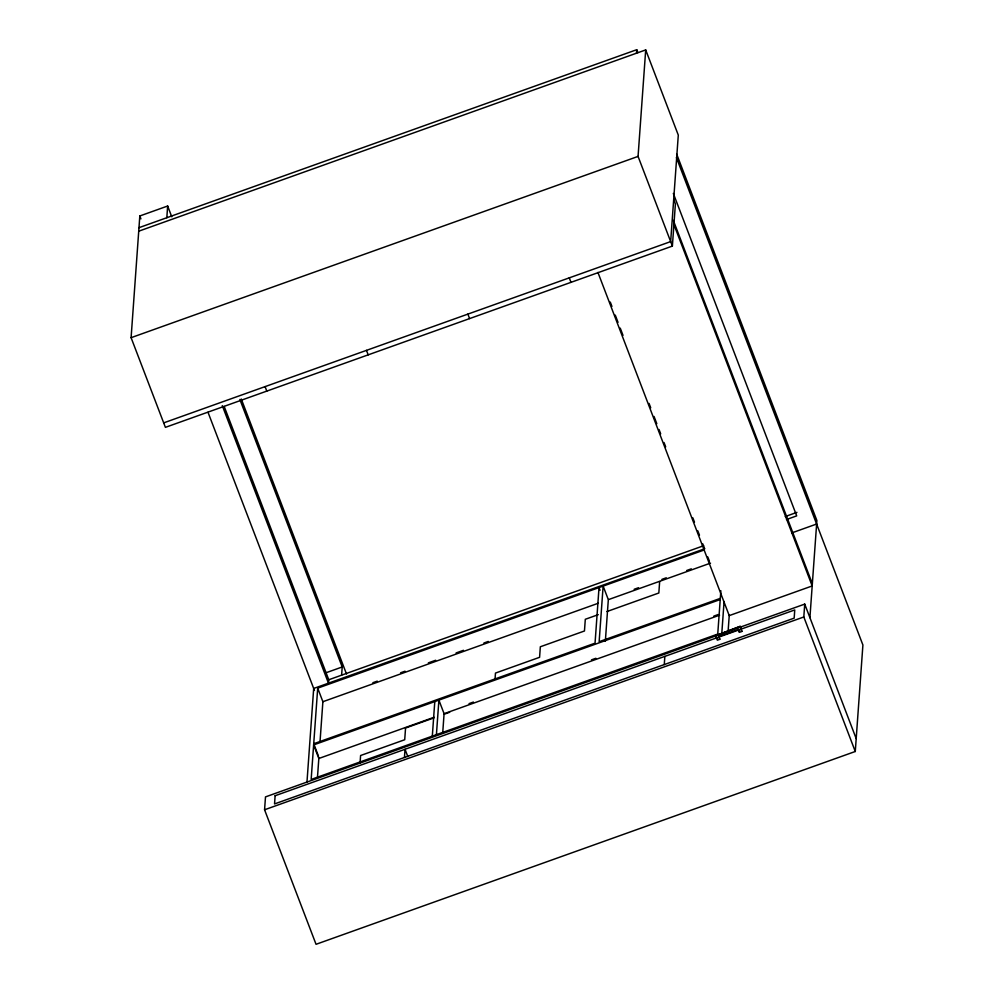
<?xml version="1.0" encoding="UTF-8"?>
<svg xmlns="http://www.w3.org/2000/svg" width="994" height="994" viewBox="0 0 994 994"><rect width="100%" height="100%" fill="white"/><g stroke="black" fill="none" stroke-linecap="round" stroke-linejoin="round"><path stroke-width="1.49" d="M673.683 199.471L675.398 203.956L672.379 246.09L165.402 427.358L131.096 337.674L139.819 215.971L167.651 206.019L171.763 216.779M166.818 217.723L167.651 206.019M676.392 157.512L862.904 645.007L855.275 751.489L316.042 944.3L264.566 809.775L265.497 796.902L804.73 604.103L856.194 738.617M306.972 782.079L313.682 688.457L704.808 548.725M703.889 550.08L317.707 688.159L311.159 779.445L717.743 634.073L720.849 590.747M317.459 777.532L318.912 757.316M320.006 741.946L322.888 701.714L317.707 688.159M341.625 675.162L342.209 666.974L239.865 399.464M360.077 762.82L360.598 755.515L404.72 739.735L405.552 728.03L434.018 717.854M404.446 757.478L405.03 749.29L407.801 756.521M432.315 736.119L434.788 701.602M436.416 734.653L438.901 700.136L444.082 713.692L442.69 733.212M495.049 678.927L495.472 673.075L539.593 657.307L540.338 646.771L584.46 630.991L585.304 619.287L598.276 614.652M636.483 53.216L636.732 49.7L138.974 227.676M672.379 246.09L638.061 156.406L645.702 49.911L138.725 231.192M605.334 641.354L608.328 599.655L603.134 586.1L599.146 641.689L720.302 598.376M659.656 581.565L658.836 592.996L606.924 611.558M664.265 664.588L664.849 656.388M715.643 635.7L740.195 626.357L741.872 631.426L739.412 632.296L738.604 629.475L718.997 636.483L719.805 639.304L717.357 640.186L715.643 635.7L740.195 626.357M721.768 633.762L724.079 601.532M728.167 630.444L729.261 615.087M739.412 632.296L738.604 629.475M855.275 751.489L803.811 616.976L804.73 604.103M809.911 617.659L816.882 520.533L676.641 154.008M131.096 337.674L638.061 156.406M163.687 422.872L670.664 241.604L678.293 135.109L645.702 49.911M326.206 672.702L342.209 666.974M328.529 679.846L703.603 545.743M785.272 516.532L796.952 512.357M786.49 519.527L796.691 515.874L673.323 193.42M372.874 682.704L377.26 681.139M400.607 672.789L405.043 671.198M428.352 662.874L435.645 660.264M456.084 652.959L463.465 650.312M483.916 643.006L488.29 641.441M634.16 589.28L638.546 587.715M661.905 579.365L666.278 577.8M686.717 570.494L691.315 568.841M791.808 532.908L816.621 524.037M322.888 701.714L598.326 603.234M608.527 599.593L710.536 563.113M313.719 743.748L595.046 643.168L599.022 587.566L600.065 590.274M720.215 599.544L313.632 744.916L318.826 758.484L434.142 717.246M469.044 703.628L473.417 702.062M591.48 659.854L595.853 658.289M713.816 616.106L718.19 614.54M444.082 713.692L719.581 615.187M443.983 714.288L449.673 712.263M264.566 809.775L803.811 616.976M636.732 49.7L637.837 52.595M673.286 220.283L812.346 583.726M673.683 223.948L812.185 585.951L729.236 615.609L597.928 272.431M740.157 626.941L741.872 631.426M610.279 302.064L611.944 306.413M615.261 315.098L618.032 322.342M620.244 328.132L623.014 335.376M649.057 403.427L650.722 407.776M654.04 416.461L656.81 423.692M659.034 429.495L660.687 433.831M664.017 442.516L665.682 446.865M692.818 517.812L694.483 522.161M697.813 530.846L699.478 535.194M702.795 543.88L704.46 548.228M707.778 556.913L709.443 561.262M718.948 637.067L719.805 639.304M715.68 635.116L716.972 638.483M569.264 277.86L570.978 282.346M467.876 314.116L469.59 318.602M366.475 350.373L368.19 354.846M265.087 386.616L266.802 391.102M241.281 399.016L346.508 674.019M224.197 406.471L328.766 679.759L328.505 683.276L222.283 405.639M139.819 215.971L140.924 218.866M208.007 412.274L314.439 690.42M314.241 745.102L318.391 755.949M275.127 795.734L274.543 803.935L794.169 618.131L794.753 609.943L275.127 795.734"/></g></svg>
